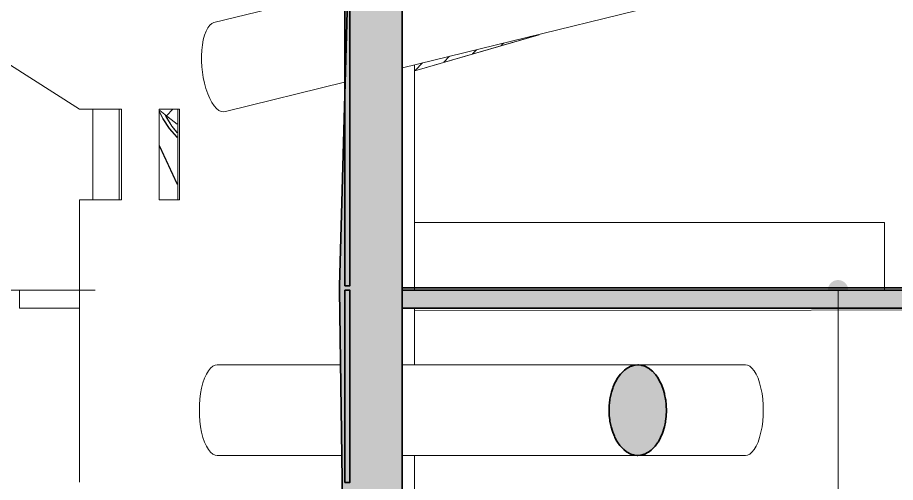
# Model space of a CAD drawing. Header units: millimetres. Extents: x 0 to 153524, y 0 to 59400.
# Drawn here: x 7099 to 10974, y 26700 to 28755 of the extents above; entities that cross this region are included whole.
import ezdxf

# ---------------------------------------------------------------- set-up
doc = ezdxf.new("R2010")
doc.units = ezdxf.units.MM
for name, color, linetype, lineweight in [('01_切断（構造・壁）', 7, 'Continuous', 35), ('10_見えがかり', 7, 'Continuous', 13), ('11_見えがかり（家具）', 8, 'Continuous', 9), ('12_見えがかり（ガラス）', 5, 'Continuous', 9), ('14_鏡面', 8, 'Continuous', 9), ('50_寸法', 3, 'Continuous', 9), ('51_高さ', 3, 'Continuous', 9)]:
    doc.layers.add(name, color=color, linetype=linetype, lineweight=lineweight)

msp = doc.modelspace()

# ---------------------------------------------------------------- hatches: boundary and pattern name
at = {"layer": '01_切断（構造・壁）'}
for points in [[(8643.1, 29228.6), (8797.2, 29244.8), (8797.2, 24300), (8566.4, 24300), (8521, 27550), (8521, 27570), (8566.4, 29206)], [(8544.4, 27570), (8544.4, 28701.9), (8544.4, 29202.8), (8561.6, 29205.3), (8566.4, 29206), (8566.4, 28896.9), (8566.4, 27570), (8550.5, 27570)], [(8544.4, 26964.5), (8544.4, 27550), (8561.6, 27550), (8566.4, 27550), (8566.4, 26863.6), (8566.4, 26701), (8550.5, 26701), (8544.4, 26701)], [(8797.2, 27470), (8797.2, 27519.9), (8797.2, 27550), (8804, 27550), (8828.7, 27550), (8855.3, 27550), (8880.4, 27550), (8884.2, 27550), (8915.7, 27550), (8935.6, 27550), (8950.1, 27550), (8964.6, 27550), (8988.2, 27550), (9030.5, 27550), (9053.8, 27550), (9215.4, 27550), (9416.3, 27550), (11872.6, 27550), (18001, 27550), (18001, 27502.9), (18001, 27470), (11872.6, 27470), (9422.6, 27470), (9417.5, 27470), (9209.1, 27470), (9048.9, 27470), (9030.5, 27470), (8988.2, 27470), (8964.6, 27470), (8950.1, 27470), (8935.6, 27470), (8915.7, 27470), (8880.4, 27470), (8855.3, 27470), (8804, 27470)], [(9962.7, 27044.1), (9962.9, 27039.7), (9963.7, 27020), (9963.5, 27015.6), (9962.7, 26995.9), (9962.2, 26991.4), (9959.8, 26971.2), (9958.9, 26966.6), (9954.8, 26946.4), (9953.4, 26941.9), (9947.5, 26922.2), (9945.7, 26917.9), (9938, 26899.4), (9935.9, 26895.5), (9926.6, 26878.6), (9924.1, 26875.1), (9913.4, 26860.5), (9910.7, 26857.6), (9899, 26845.5), (9896, 26843.3), (9883.7, 26834), (9880.6, 26832.5), (9868, 26826), (9864.9, 26825.1), (9852.3, 26821.5), (9849.3, 26821.2), (9837.1, 26820), (9834, 26820.3), (9821.9, 26821.5), (9818.6, 26822.4), (9806.2, 26826), (9802.9, 26827.7), (9790.5, 26834), (9787.3, 26836.5), (9775.2, 26845.5), (9772.1, 26848.7), (9760.7, 26860.5), (9757.9, 26864.4), (9747.6, 26878.6), (9745.1, 26883.1), (9736.1, 26899.4), (9734.1, 26904.4), (9726.7, 26922.2), (9725.1, 26927.6), (9719.4, 26946.4), (9718.3, 26951.9), (9714.3, 26971.2), (9713.7, 26976.7), (9711.4, 26995.9), (9711.2, 27001.3), (9710.5, 27020), (9710.7, 27025.4), (9711.4, 27044.1), (9712.1, 27049.6), (9714.3, 27068.8), (9715.5, 27074.4), (9719.4, 27093.6), (9721, 27099), (9726.7, 27117.8), (9728.8, 27122.9), (9736.1, 27140.6), (9738.7, 27145.2), (9747.6, 27161.4), (9750.4, 27165.4), (9760.7, 27179.5), (9763.8, 27182.7), (9775.2, 27194.5), (9778.5, 27196.9), (9790.5, 27206), (9793.8, 27207.6), (9806.2, 27214), (9809.5, 27214.9), (9821.9, 27218.5), (9825, 27218.8), (9837.1, 27220), (9840.2, 27219.7), (9852.3, 27218.5), (9855.5, 27217.6), (9868, 27214), (9871.1, 27212.4), (9883.7, 27206), (9886.7, 27203.7), (9899, 27194.5), (9901.8, 27191.6), (9913.4, 27179.5), (9916, 27176.1), (9926.6, 27161.4), (9928.8, 27157.5), (9938, 27140.6), (9939.8, 27136.4), (9947.5, 27117.8), (9948.8, 27113.3), (9954.8, 27093.6), (9955.7, 27089), (9959.8, 27068.8), (9960.4, 27064.3)]]:
    msp.add_hatch(color=7, dxfattribs=at).paths.add_polyline_path(points)
at = {"layer": '14_鏡面', "true_color": 0xdce5ee}
h = msp.add_hatch(dxfattribs=at)
h.set_pattern_fill('ANSI31', scale=20)
h.paths.add_polyline_path([(8851.6, 28520.5), (8851.6, 28545.4), (9413.2, 28683.8)])
h = msp.add_hatch(dxfattribs=at)
h.set_pattern_fill('ANSI31', scale=20)
h.paths.add_polyline_path([(7806.1, 28283), (7764.4, 28314.9), (7724.5, 28345.4), (7724.5, 28350), (7806.2, 28350), (7806.2, 28282.9)])
at = {"layer": '50_寸法'}
msp.add_hatch(color=7, dxfattribs=at).paths.add_polyline_path([(10766, 27550), (10765.1, 27541.2), (10762.6, 27532.8), (10758.4, 27525), (10752.8, 27518.2), (10746, 27512.6), (10738.2, 27508.4), (10729.8, 27505.9), (10721, 27505), (10712.2, 27505.9), (10703.8, 27508.4), (10696, 27512.6), (10689.2, 27518.2), (10683.6, 27525), (10679.4, 27532.8), (10676.9, 27541.2), (10676, 27550), (10676.9, 27558.8), (10679.4, 27567.2), (10683.6, 27575), (10689.2, 27581.8), (10696, 27587.4), (10703.8, 27591.6), (10712.2, 27594.1), (10721, 27595), (10729.8, 27594.1), (10738.2, 27591.6), (10746, 27587.4), (10752.8, 27581.8), (10758.4, 27575), (10762.6, 27567.2), (10765.1, 27558.8)])

# ---------------------------------------------------------------- linework, layer by layer
at = {"layer": '01_切断（構造・壁）'}
for points in [[(8643.1, 29228.6), (8797.2, 29244.8), (8797.2, 24300), (8566.4, 24300), (8521, 27550), (8521, 27570), (8566.4, 29206), (8643.1, 29228.6)], [(8544.4, 27570), (8544.4, 28701.9), (8544.4, 29202.8), (8561.6, 29205.3), (8566.4, 29206), (8566.4, 28896.9), (8566.4, 27570), (8550.5, 27570), (8544.4, 27570)], [(8800.4, 27560), (8899.6, 27560), (8987.9, 27560), (8994.3, 27560), (9163.6, 27560), (9248.2, 27560), (9254.2, 27560), (9308.8, 27560), (9319, 27560), (9321, 27560), (9415.4, 27560), (9557.2, 27560), (9566.9, 27560), (9655.6, 27560), (9792.4, 27560), (9801.5, 27560), (9884.9, 27560), (10016.9, 27560), (10025.4, 27560), (10103.8, 27560), (10231.1, 27560), (10239.2, 27560), (10312.8, 27560), (10435.7, 27560), (10443.3, 27560), (10512.4, 27560), (10520.2, 27560), (10584.2, 27560), (10588.5, 27560), (10703, 27560), (10772.6, 27560), (10776.7, 27560), (10884.9, 27560), (10953.2, 27560), (10957.1, 27560), (11060.6, 27560)], [(8544.4, 26964.5), (8544.4, 27550), (8561.6, 27550), (8566.4, 27550), (8566.4, 26863.6), (8566.4, 26701), (8550.5, 26701), (8544.4, 26701), (8544.4, 26964.5)], [(8797.2, 27470), (8797.2, 27519.9), (8797.2, 27550), (8804, 27550), (8828.7, 27550), (8855.3, 27550), (8880.4, 27550), (8884.2, 27550), (8915.7, 27550), (8935.6, 27550), (8950.1, 27550), (8964.6, 27550), (8988.2, 27550), (9030.5, 27550), (9053.8, 27550), (9215.4, 27550), (9416.3, 27550), (11872.6, 27550), (18001, 27550)], [(18001, 27470), (11872.6, 27470), (9422.6, 27470), (9417.5, 27470), (9209.1, 27470), (9048.9, 27470), (9030.5, 27470), (8988.2, 27470), (8964.6, 27470), (8950.1, 27470), (8935.6, 27470), (8915.7, 27470), (8880.4, 27470), (8855.3, 27470), (8804, 27470), (8797.2, 27470)], [(9962.7, 27044.1), (9962.9, 27039.7), (9963.7, 27020), (9963.5, 27015.6), (9962.7, 26995.9), (9962.2, 26991.4), (9959.8, 26971.2), (9958.9, 26966.6), (9954.8, 26946.4), (9953.4, 26941.9), (9947.5, 26922.2), (9945.7, 26917.9), (9938, 26899.4), (9935.9, 26895.5), (9926.6, 26878.6), (9924.1, 26875.1), (9913.4, 26860.5), (9910.7, 26857.6), (9899, 26845.5), (9896, 26843.3), (9883.7, 26834), (9880.6, 26832.5), (9868, 26826), (9864.9, 26825.1), (9852.3, 26821.5), (9849.3, 26821.2), (9837.1, 26820), (9834, 26820.3), (9821.9, 26821.5), (9818.6, 26822.4), (9806.2, 26826), (9802.9, 26827.7), (9790.5, 26834), (9787.3, 26836.5), (9775.2, 26845.5), (9772.1, 26848.7), (9760.7, 26860.5), (9757.9, 26864.4), (9747.6, 26878.6), (9745.1, 26883.1), (9736.1, 26899.4), (9734.1, 26904.4), (9726.7, 26922.2), (9725.1, 26927.6), (9719.4, 26946.4), (9718.3, 26951.9), (9714.3, 26971.2), (9713.7, 26976.7), (9711.4, 26995.9), (9711.2, 27001.3), (9710.5, 27020), (9710.7, 27025.4), (9711.4, 27044.1), (9712.1, 27049.6), (9714.3, 27068.8), (9715.5, 27074.4), (9719.4, 27093.6), (9721, 27099), (9726.7, 27117.8), (9728.8, 27122.9), (9736.1, 27140.6), (9738.7, 27145.2), (9747.6, 27161.4), (9750.4, 27165.4), (9760.7, 27179.5), (9763.8, 27182.7), (9775.2, 27194.5), (9778.5, 27196.9), (9790.5, 27206), (9793.8, 27207.6), (9806.2, 27214), (9809.5, 27214.9), (9821.9, 27218.5), (9825, 27218.8), (9837.1, 27220), (9840.2, 27219.7), (9852.3, 27218.5), (9855.5, 27217.6), (9868, 27214), (9871.1, 27212.4), (9883.7, 27206), (9886.7, 27203.7), (9899, 27194.5), (9901.8, 27191.6), (9913.4, 27179.5), (9916, 27176.1), (9926.6, 27161.4), (9928.8, 27157.5), (9938, 27140.6), (9939.8, 27136.4), (9947.5, 27117.8), (9948.8, 27113.3), (9954.8, 27093.6), (9955.7, 27089), (9959.8, 27068.8), (9960.4, 27064.3), (9962.7, 27044.1)]]:
    msp.add_lwpolyline(points, dxfattribs=at)
at = {"layer": '10_見えがかり'}
for points in [[(7372.4, 26702), (7372.4, 27950), (7558.6, 27950), (7558.6, 28350), (7372.4, 28350), (6441.5, 28944.8), (7393.8, 28976.9)], [(10374.6, 28920.7), (8799.2, 28532.4)], [(7957.3, 28379.4), (7947.6, 28397.5), (7938.8, 28418.1), (7931.1, 28440.8), (7924.6, 28464.8), (7919.4, 28489.4), (7915.6, 28513.9), (7913.1, 28537.7), (7911.7, 28561.5), (7911.5, 28585.9), (7912.6, 28610.4), (7915.2, 28634.2), (7919.2, 28656.6), (7924.7, 28677), (7931.4, 28694.8), (7939.2, 28709.4), (7947.8, 28720.6), (7956.9, 28728.3), (7966.3, 28732.6), (8542.4, 28874.6)], [(9401.3, 28678.8), (8853.6, 28519.5)], [(8853.6, 28519.7), (9394.8, 28677.2)], [(8851.6, 28543.3), (8851.6, 27552)], [(8542.4, 28469.2), (8017.5, 28339.8), (8008.1, 28338.5), (7998.5, 28340.1), (7988.4, 28344.8), (7977.9, 28352.9), (7967.5, 28364.5), (7957.3, 28379.4)], [(7548.1, 27952), (7548.1, 28348)], [(7814.2, 27950), (7814.2, 28350), (7724.5, 28350), (7724.5, 27950), (7814.2, 27950)], [(7726.5, 28339.7), (7742.1, 28306.8), (7769.4, 28264.6), (7804.2, 28226)], [(7804.2, 28224.9), (7768.4, 28264.6), (7741.2, 28306.8), (7726.5, 28337.6)], [(7804.2, 28284.4), (7764.4, 28314.9), (7726.9, 28343.5)], [(7806.2, 27952), (7806.2, 28348)], [(7804.2, 28246.2), (7780, 28275.7), (7754, 28318.2), (7752.6, 28321.4)], [(7754.1, 28320.3), (7754.9, 28318.2), (7781, 28275.7), (7804.2, 28247.4)], [(7726.5, 28190), (7804.2, 28021.8)], [(7804.2, 28017.5), (7726.5, 28185.7)], [(7107.3, 27470), (7107.3, 27550), (7370.4, 27550)], [(7370.4, 27470), (7107.3, 27470)], [(8851.6, 27468), (8851.6, 27222)], [(8853.6, 27460.9), (19353.6, 27469)], [(19353.6, 27469), (8853.6, 27460.9)], [(7933.1, 26860.5), (7924.9, 26878.6), (7917.8, 26899.4), (7911.9, 26922.2), (7907.3, 26946.4), (7904.2, 26971.2), (7902.3, 26995.9), (7901.8, 27020), (7902.3, 27044.1), (7904.2, 27068.8), (7907.3, 27093.6), (7911.9, 27117.8), (7917.8, 27140.6), (7924.9, 27161.4), (7933.1, 27179.5), (7942.1, 27194.5), (7951.7, 27206), (7961.5, 27214), (7971.3, 27218.5), (7980.8, 27220), (8523.6, 27220)], [(8799.2, 27220), (9819.7, 27220)], [(9854.5, 27220), (10311.9, 27220), (10321.4, 27218.5), (10331.2, 27214), (10341, 27206), (10350.5, 27194.5), (10359.6, 27179.5), (10367.8, 27161.4), (10374.9, 27140.6), (10380.8, 27117.8), (10385.4, 27093.6), (10388.5, 27068.8), (10390.3, 27044.1), (10390.9, 27020), (10390.3, 26995.9), (10388.5, 26971.2), (10385.4, 26946.4), (10380.8, 26922.2), (10374.9, 26899.4), (10367.8, 26878.6), (10359.6, 26860.5), (10350.5, 26845.5), (10341, 26834), (10331.2, 26826), (10321.4, 26821.5), (10311.9, 26820), (9854.5, 26820)], [(8529.2, 26820), (7980.8, 26820), (7971.3, 26821.5), (7961.5, 26826), (7951.7, 26834), (7942.1, 26845.5), (7933.1, 26860.5)], [(9819.7, 26820), (8799.2, 26820)], [(8851.6, 26818), (8851.6, 24302)]]:
    msp.add_lwpolyline(points, dxfattribs=at)
at = {"layer": '11_見えがかり（家具）'}
for points in [[(8853.6, 27850), (10926.4, 27850)], [(10926.4, 27850), (10926.4, 27552)]]:
    msp.add_lwpolyline(points, dxfattribs=at)
at = {"layer": '12_見えがかり（ガラス）'}
msp.add_lwpolyline([(7432.2, 27952), (7432.2, 28348)], dxfattribs=at)
at = {"layer": '50_寸法'}
msp.add_lwpolyline([(10721, 24300), (10721, 27550)], dxfattribs=at)
at = {"layer": '51_高さ'}
msp.add_lwpolyline([(7441.5, 27550), (5138.5, 27550)], dxfattribs=at)

doc.saveas('drawing.dxf')
